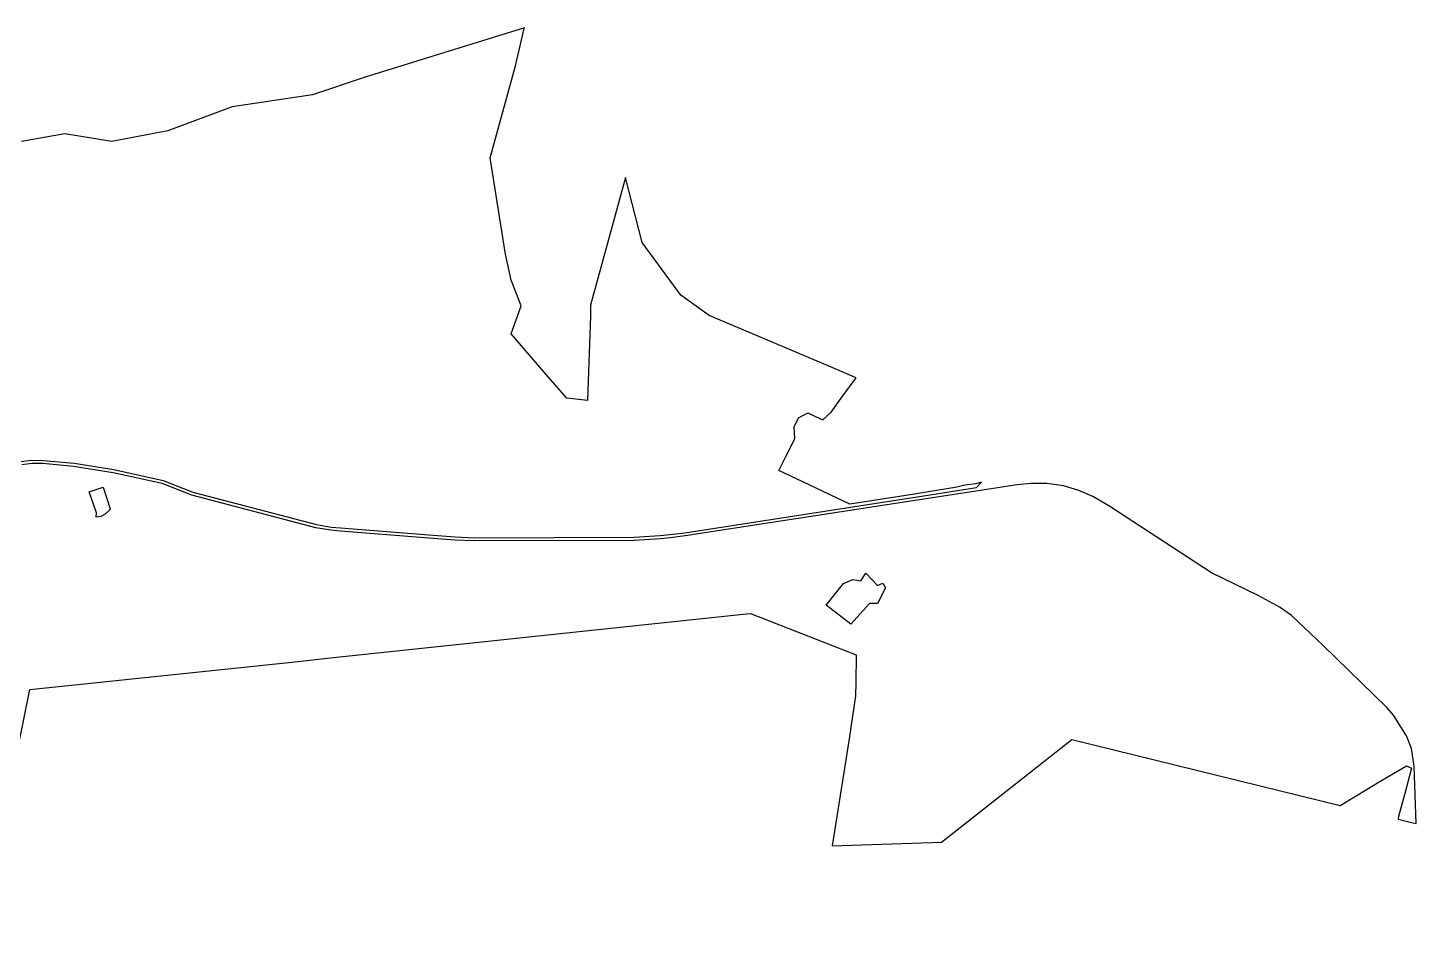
# Model space of a CAD drawing. Header units: metres. Extents: x 304729 to 308942, y 6403920 to 6405836.
# Drawn here: x 306836 to 308942, y 6404097 to 6405493 of the extents above; entities that cross this region are included whole.
import ezdxf

# ---------------------------------------------------------------- set-up
doc = ezdxf.new("R2010")
doc.units = ezdxf.units.M
doc.layers.add('FASTIGHETSGRANSER', color=7, linetype='Continuous')

msp = doc.modelspace()

# ---------------------------------------------------------------- linework, layer by layer
at = {"layer": 'FASTIGHETSGRANSER'}
for points in [[(306825.951, 6404835.177), (306841.535, 6404837.166), (306858.912, 6404836.852), (306905.957, 6404832.454), (306966.535, 6404823.056), (307040.988, 6404806.452), (307086.189, 6404788.573), (307273.791, 6404739.591), (307296.023, 6404735.705), (307310.285, 6404734.642), (307444.515, 6404723.652), (307484.311, 6404720.827), (307513.083, 6404719.521), (307755.841, 6404720.331), (307795.367, 6404722.821), (307809.859, 6404724.275), (307832.66, 6404726.918), (308191.647, 6404782.507), (308275.287, 6404795.49), (308282.83, 6404803.839), (308274.256, 6404801.442), (308257.528, 6404799.01), (308251.434, 6404797.461), (308245.623, 6404795.955), (308199.442, 6404788.802), (308181.385, 6404785.502), (308082.941, 6404770.245), (308011.856, 6404804.052), (307975.298, 6404821.442), (307985.802, 6404842.48), (307996.304, 6404863.51), (307999.43, 6404869.769), (307998.446, 6404887.87), (308005.147, 6404901.294), (308019.477, 6404908.955), (308030.782, 6404903.581), (308042.056, 6404898.218), (308054.825, 6404910.12), (308072.332, 6404934.893), (308090.979, 6404959.814), (308092.789, 6404962.231), (308050.068, 6404980.386), (307869.541, 6405056.324), (307826.603, 6405087.497), (307767.821, 6405167.468), (307742.67, 6405266.103), (307689.583, 6405072.278), (307689.334, 6405056.08), (307687.084, 6404985.493), (307686.173, 6404956.92), (307684.934, 6404927.762), (307653.767, 6404931.243), (307628.61, 6404960.063), (307569.131, 6405028.736), (307584.332, 6405071.348), (307569.34, 6405110.27), (307560.369, 6405149.812), (307537.274, 6405295.848), (307575.799, 6405435.481), (307589.163, 6405491.847), (307589.568, 6405492.981), (307347.602, 6405418.011), (307267.849, 6405391.309), (307145.819, 6405373.258), (307048.444, 6405336.623), (306963.492, 6405320.315), (306892.234, 6405332.349), (306826.191, 6405320.495)], [(306758.873, 6404096.849), (306839.152, 6404489.369), (307236.236, 6404530.712), (307299.526, 6404537.589), (307921.054, 6404603.545), (307932.48, 6404604.758), (308092.768, 6404541.729), (308092.149, 6404499.466), (308091.703, 6404479.68), (308081.786, 6404414.469), (308081.768, 6404414.354), (308056.115, 6404252.059), (308221.859, 6404257.681), (308420.036, 6404413.24), (308703.455, 6404343.465), (308826.774, 6404313.103), (308870.422, 6404339.868), (308883.598, 6404347.873), (308927.395, 6404373.419), (308935.102, 6404369.893), (308925.017, 6404331.597), (308917.156, 6404302.302), (308915.608, 6404296.536), (308914.922, 6404292.597), (308935.446, 6404287.709), (308939.995, 6404286.646), (308942.374, 6404286.087), (308939.343, 6404372.816), (308935.43, 6404399.603), (308927.618, 6404419.073), (308907.999, 6404450.17), (308897.861, 6404462.158), (308801.291, 6404555.855), (308753.074, 6404601.448), (308735.988, 6404613.496), (308702.551, 6404631.876), (308631.843, 6404666.33), (308476.067, 6404767.696), (308451.61, 6404781.934), (308430.478, 6404791.361), (308407.01, 6404798.219), (308381.692, 6404801.584), (308357.869, 6404801.521), (308337.11, 6404799.729), (307833.301, 6404722.159), (307810.377, 6404719.503), (307795.757, 6404718.037), (307755.999, 6404715.53), (307512.982, 6404714.72), (307484.031, 6404716.035), (307444.141, 6404718.866), (307310.013, 6404729.648), (307295.404, 6404730.736), (307272.727, 6404734.703), (307084.632, 6404783.811), (307039.516, 6404801.658), (306965.606, 6404818.14), (306905.34, 6404827.49), (306858.633, 6404831.857), (306841.808, 6404832.161), (306826.877, 6404830.255)]]:
    msp.add_lwpolyline(points, dxfattribs=at)
for points in [[(306939.686, 6404750.613), (306940.212, 6404757.305), (306928.787, 6404788.906), (306950.192, 6404795.929), (306960.804, 6404763.562), (306960.874, 6404763.191), (306960.887, 6404762.813), (306960.843, 6404762.437), (306960.743, 6404762.073), (306953.372, 6404755.114), (306946.863, 6404751.824), (306939.686, 6404750.613)], [(308107.188, 6404665.506), (308125.068, 6404646.852), (308132.964, 6404650.326), (308137.327, 6404643.7), (308125.113, 6404619.727), (308112.684, 6404619.723), (308084.401, 6404588.136), (308047.179, 6404617.049), (308073.499, 6404650.179), (308087.493, 6404656.341), (308099.563, 6404654.147), (308107.188, 6404665.506)]]:
    msp.add_lwpolyline(points, close=True, dxfattribs=at)

doc.saveas('drawing.dxf')
